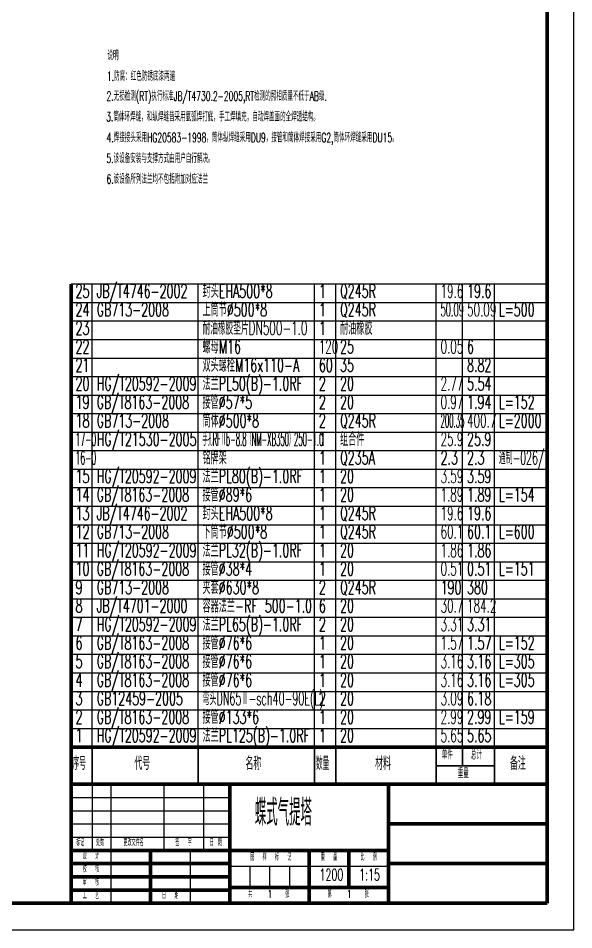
# Model space of a CAD drawing. Header units: millimetres. Extents: x -3150 to 3150, y -4455 to 4455.
# Drawn here: x 0 to 3150, y -4455 to 714 of the extents above; entities that cross this region are included whole.
import ezdxf

# ---------------------------------------------------------------- set-up
doc = ezdxf.new("R2010")
doc.units = ezdxf.units.MM
for name, color, linetype, lineweight in [('CAXAEB0', 7, 'Continuous', 70), ('CAXA尺寸线层', 3, 'Continuous', 25), ('CAXA粗实线层', 7, 'Continuous', 70), ('CAXA细实线层', 7, 'Continuous', 25)]:
    doc.layers.add(name, color=color, linetype=linetype, lineweight=lineweight)
doc.styles.add('PDJCAD', font='txt', dxfattribs={"width": 0.6, "bigfont": 'gbcbig.shx'})
doc.styles.add('TextStyle0', font='txt', dxfattribs={"width": 0.510638, "bigfont": 'gbcbig.shx'})
doc.styles.add('TextStyle1', font='txt', dxfattribs={"width": 0.510638, "bigfont": 'gbcbig.shx'})
doc.styles.add('TextStyle10', font='txt', dxfattribs={"width": 0.55898, "bigfont": 'gbcbig.shx'})
doc.styles.add('TextStyle11', font='txt', dxfattribs={"width": 0.561193, "bigfont": 'gbcbig.shx'})
doc.styles.add('TextStyle12', font='txt', dxfattribs={"width": 0.55898, "bigfont": 'gbcbig.shx'})
doc.styles.add('TextStyle13', font='txt', dxfattribs={"width": 0.55898, "bigfont": 'gbcbig.shx'})
doc.styles.add('TextStyle14', font='txt', dxfattribs={"width": 0.55898, "bigfont": 'gbcbig.shx'})
doc.styles.add('TextStyle15', font='txt', dxfattribs={"width": 0.55898, "bigfont": 'gbcbig.shx'})
doc.styles.add('TextStyle16', font='txt', dxfattribs={"width": 0.416383, "bigfont": 'gbcbig.shx'})
doc.styles.add('TextStyle17', font='txt', dxfattribs={"width": 0.508848, "bigfont": 'gbcbig.shx'})
doc.styles.add('TextStyle18', font='txt', dxfattribs={"width": 0.372834, "bigfont": 'gbcbig.shx'})
doc.styles.add('TextStyle19', font='txt', dxfattribs={"width": 0.561193, "bigfont": 'gbcbig.shx'})
doc.styles.add('TextStyle2', font='txt', dxfattribs={"width": 0.55898, "bigfont": 'gbcbig.shx'})
doc.styles.add('TextStyle20', font='txt', dxfattribs={"width": 0.55529, "bigfont": 'gbcbig.shx'})
doc.styles.add('TextStyle21', font='txt', dxfattribs={"width": 0.56833, "bigfont": 'gbcbig.shx'})
doc.styles.add('TextStyle22', font='txt', dxfattribs={"width": 0.44713, "bigfont": 'gbcbig.shx'})
doc.styles.add('TextStyle3', font='txt', dxfattribs={"width": 0.55898, "bigfont": 'gbcbig.shx'})
doc.styles.add('TextStyle4', font='txt', dxfattribs={"width": 0.518709, "bigfont": 'gbcbig.shx'})
doc.styles.add('TextStyle5', font='txt', dxfattribs={"width": 0.55898, "bigfont": 'gbcbig.shx'})
doc.styles.add('TextStyle6', font='txt', dxfattribs={"width": 0.55898, "bigfont": 'gbcbig.shx'})
doc.styles.add('TextStyle7', font='txt', dxfattribs={"width": 0.55898, "bigfont": 'gbcbig.shx'})
doc.styles.add('TextStyle8', font='txt', dxfattribs={"width": 0.55898, "bigfont": 'gbcbig.shx'})
doc.styles.add('TextStyle9', font='txt', dxfattribs={"width": 0.55898, "bigfont": 'gbcbig.shx'})
doc.styles.add('标准', font='txt', dxfattribs={"width": 0.6, "bigfont": 'gbcbig.shx'})

# ---------------------------------------------------------------- blocks, each defined once
blk = doc.blocks.new('CAXBLOCK66')
at = {"layer": 'CAXAEB0', "color": 0, "linetype": 'Continuous', "lineweight": 70}
for p, q in [((300, -3630), (300, -3420)), ((420, -3420), (300, -3420)), ((300, -3630), (420, -3630))]:
    blk.add_line(p, q, dxfattribs=at)
at = {"layer": 'CAXAEB0', "color": 0, "linetype": 'Continuous', "lineweight": 25}
blk.add_line((420, -3420), (420, -3630), dxfattribs=at)
at = {"layer": 'CAXAEB0', "color": 0, "linetype": 'Continuous', "lineweight": 25, "insert": (307.5, -3473.625), "char_height": 75, "attachment_point": 1, "style": 'TextStyle0'}
blk.add_mtext('序号', dxfattribs=at)
blk = doc.blocks.new('CAXBLOCK67')
at = {"layer": 'CAXAEB0', "color": 0, "linetype": 'Continuous', "lineweight": 25}
for p, q in [((420, -3630), (420, -3420)), ((1020, -3420), (1020, -3630))]:
    blk.add_line(p, q, dxfattribs=at)
at = {"layer": 'CAXAEB0', "color": 0, "linetype": 'Continuous', "lineweight": 70}
for p, q in [((1020, -3420), (420, -3420)), ((420, -3630), (1020, -3630))]:
    blk.add_line(p, q, dxfattribs=at)
at = {"layer": 'CAXAEB0', "color": 0, "linetype": 'Continuous', "lineweight": 25, "insert": (658.3125, -3473.625), "char_height": 75, "attachment_point": 1, "style": 'PDJCAD'}
blk.add_mtext('代号', dxfattribs=at)
blk = doc.blocks.new('CAXBLOCK68')
at = {"layer": 'CAXAEB0', "color": 0, "linetype": 'Continuous', "lineweight": 25}
for p, q in [((1020, -3630), (1020, -3420)), ((1680, -3420), (1680, -3630))]:
    blk.add_line(p, q, dxfattribs=at)
at = {"layer": 'CAXAEB0', "color": 0, "linetype": 'Continuous', "lineweight": 70}
for p, q in [((1680, -3420), (1020, -3420)), ((1020, -3630), (1680, -3630))]:
    blk.add_line(p, q, dxfattribs=at)
at = {"layer": 'CAXAEB0', "color": 0, "linetype": 'Continuous', "lineweight": 25, "insert": (1288.3125, -3473.625), "char_height": 75, "attachment_point": 1, "style": 'PDJCAD'}
blk.add_mtext('名称', dxfattribs=at)
blk = doc.blocks.new('CAXBLOCK69')
at = {"layer": 'CAXAEB0', "color": 0, "linetype": 'Continuous', "lineweight": 25}
for p, q in [((1680, -3630), (1680, -3420)), ((1800, -3420), (1800, -3630))]:
    blk.add_line(p, q, dxfattribs=at)
at = {"layer": 'CAXAEB0', "color": 0, "linetype": 'Continuous', "lineweight": 70}
for p, q in [((1800, -3420), (1680, -3420)), ((1680, -3630), (1800, -3630))]:
    blk.add_line(p, q, dxfattribs=at)
at = {"layer": 'CAXAEB0', "color": 0, "linetype": 'Continuous', "lineweight": 25, "insert": (1687.5, -3473.625), "char_height": 75, "attachment_point": 1, "style": 'TextStyle1'}
blk.add_mtext('数量', dxfattribs=at)
blk = doc.blocks.new('CAXBLOCK70')
at = {"layer": 'CAXAEB0', "color": 0, "linetype": 'Continuous', "lineweight": 25}
for p, q in [((1800, -3630), (1800, -3420)), ((2370, -3420), (2370, -3630))]:
    blk.add_line(p, q, dxfattribs=at)
at = {"layer": 'CAXAEB0', "color": 0, "linetype": 'Continuous', "lineweight": 70}
for p, q in [((2370, -3420), (1800, -3420)), ((1800, -3630), (2370, -3630))]:
    blk.add_line(p, q, dxfattribs=at)
at = {"layer": 'CAXAEB0', "color": 0, "linetype": 'Continuous', "lineweight": 25, "insert": (2023.3125, -3473.625), "char_height": 75, "attachment_point": 1, "style": 'PDJCAD'}
blk.add_mtext('材料', dxfattribs=at)
blk = doc.blocks.new('CAXBLOCK71')
at = {"layer": 'CAXAEB0', "color": 0, "linetype": 'Continuous', "lineweight": 25}
for p, q in [((2370, -3630), (2370, -3525)), ((2700, -3525), (2370, -3525)), ((2700, -3525), (2700, -3630))]:
    blk.add_line(p, q, dxfattribs=at)
at = {"layer": 'CAXAEB0', "color": 0, "linetype": 'Continuous', "lineweight": 70}
blk.add_line((2370, -3630), (2700, -3630), dxfattribs=at)
at = {"layer": 'CAXAEB0', "color": 0, "linetype": 'Continuous', "lineweight": 25, "insert": (2491.81875, -3541.5375), "char_height": 52.5, "attachment_point": 1, "style": 'PDJCAD'}
blk.add_mtext('重量', dxfattribs=at)
blk = doc.blocks.new('CAXBLOCK72')
at = {"layer": 'CAXAEB0', "color": 0, "linetype": 'Continuous', "lineweight": 25}
for p, q in [((2370, -3525), (2370, -3420)), ((2520, -3420), (2520, -3525)), ((2370, -3525), (2520, -3525))]:
    blk.add_line(p, q, dxfattribs=at)
at = {"layer": 'CAXAEB0', "color": 0, "linetype": 'Continuous', "lineweight": 70}
blk.add_line((2520, -3420), (2370, -3420), dxfattribs=at)
at = {"layer": 'CAXAEB0', "color": 0, "linetype": 'Continuous', "lineweight": 25, "insert": (2401.81875, -3436.5375), "char_height": 52.5, "attachment_point": 1, "style": 'PDJCAD'}
blk.add_mtext('单件', dxfattribs=at)
blk = doc.blocks.new('CAXBLOCK73')
at = {"layer": 'CAXAEB0', "color": 0, "linetype": 'Continuous', "lineweight": 25}
for p, q in [((2520, -3525), (2520, -3420)), ((2700, -3420), (2700, -3525)), ((2520, -3525), (2700, -3525))]:
    blk.add_line(p, q, dxfattribs=at)
at = {"layer": 'CAXAEB0', "color": 0, "linetype": 'Continuous', "lineweight": 70}
blk.add_line((2700, -3420), (2520, -3420), dxfattribs=at)
at = {"layer": 'CAXAEB0', "color": 0, "linetype": 'Continuous', "lineweight": 25, "insert": (2566.81875, -3436.5375), "char_height": 52.5, "attachment_point": 1, "style": 'PDJCAD'}
blk.add_mtext('总计', dxfattribs=at)
blk = doc.blocks.new('CAXBLOCK74')
at = {"layer": 'CAXAEB0', "color": 0, "linetype": 'Continuous', "lineweight": 25}
blk.add_line((2700, -3630), (2700, -3420), dxfattribs=at)
at = {"layer": 'CAXAEB0', "color": 0, "linetype": 'Continuous', "lineweight": 70}
for p, q in [((3000, -3420), (2700, -3420)), ((3000, -3420), (3000, -3630)), ((2700, -3630), (3000, -3630))]:
    blk.add_line(p, q, dxfattribs=at)
at = {"layer": 'CAXAEB0', "color": 0, "linetype": 'Continuous', "lineweight": 25, "insert": (2788.3125, -3473.625), "char_height": 75, "attachment_point": 1, "style": 'PDJCAD'}
blk.add_mtext('备注', dxfattribs=at)
blk = doc.blocks.new('CAXBLOCK75')
at = {"layer": 'CAXAEB0', "color": 0, "linetype": 'Continuous', "lineweight": 70}
for p, q in [((3000, -3630), (3000, -3420)), ((3000, -3420), (3000, -3630))]:
    blk.add_line(p, q, dxfattribs=at)
blk = doc.blocks.new('CAXBLOCK65', base_point=(300, -3630))
at = {"layer": 'CAXAEB0', "linetype": 'Continuous', "lineweight": 25}
for name in ['CAXBLOCK66', 'CAXBLOCK67', 'CAXBLOCK68', 'CAXBLOCK69', 'CAXBLOCK70', 'CAXBLOCK72', 'CAXBLOCK73', 'CAXBLOCK74', 'CAXBLOCK75', 'CAXBLOCK71']:
    blk.add_blockref(name, (0, 0), dxfattribs=at)
blk = doc.blocks.new('CAXBLOCK76', base_point=(300, -3420))
at = {"layer": 'CAXAEB0', "color": 0, "linetype": 'Continuous', "lineweight": 25}
for p, q in [((3000, -3315), (300, -3315)), ((420, -3420), (420, -3315)), ((1020, -3420), (1020, -3315)), ((1680, -3420), (1680, -3315)), ((1800, -3420), (1800, -3315)), ((2370, -3420), (2370, -3315)), ((2520, -3420), (2520, -3315)), ((2700, -3420), (2700, -3315)), ((3000, -3420), (300, -3420))]:
    blk.add_line(p, q, dxfattribs=at)
at = {"layer": 'CAXAEB0', "color": 0, "linetype": 'Continuous', "lineweight": 70}
for p, q in [((300, -3420), (300, -3315)), ((3000, -3420), (3000, -3315))]:
    blk.add_line(p, q, dxfattribs=at)
at = {"layer": 'CAXAEB0', "color": 0, "linetype": 'Continuous', "lineweight": 25, "attachment_point": 1}
for s, insert, char_height, style in [('HG/T20592-2009', (444.9, -3315), 76.642, 'PDJCAD'), ('法兰PL125(B)-1.0RF', (1044.9, -3315), 76.642, 'PDJCAD'), ('1', (324.9, -3315), 76.6, 'PDJCAD'), ('1', (1704.9, -3315), 76.6, 'PDJCAD'), ('20', (1824.9, -3315), 76.64, 'PDJCAD'), ('5.65', (2394.9, -3315), 76.64, 'TextStyle2'), ('5.65', (2544.9, -3315), 76.64, 'PDJCAD')]:
    blk.add_mtext(s, dxfattribs=dict(at, insert=insert, char_height=char_height, style=style))
blk = doc.blocks.new('CAXBLOCK77', base_point=(300, -3315))
at = {"layer": 'CAXAEB0', "color": 0, "linetype": 'Continuous', "lineweight": 25}
for p, q in [((3000, -3210), (300, -3210)), ((420, -3315), (420, -3210)), ((1020, -3315), (1020, -3210)), ((1680, -3315), (1680, -3210)), ((1800, -3315), (1800, -3210)), ((2370, -3315), (2370, -3210)), ((2520, -3315), (2520, -3210)), ((2700, -3315), (2700, -3210)), ((3000, -3315), (300, -3315))]:
    blk.add_line(p, q, dxfattribs=at)
at = {"layer": 'CAXAEB0', "color": 0, "linetype": 'Continuous', "lineweight": 70}
for p, q in [((300, -3315), (300, -3210)), ((3000, -3315), (3000, -3210))]:
    blk.add_line(p, q, dxfattribs=at)
at = {"layer": 'CAXAEB0', "color": 0, "linetype": 'Continuous', "lineweight": 25, "attachment_point": 1}
for s, insert, char_height, style in [('GB/T8163-2008', (444.9, -3210), 76.642, 'PDJCAD'), ('接管{%%C}133*6', (1044.9, -3210), 76.642, 'PDJCAD'), ('2', (324.9, -3210), 76.6, 'PDJCAD'), ('1', (1704.9, -3210), 76.6, 'PDJCAD'), ('20', (1824.9, -3210), 76.64, 'PDJCAD'), ('2.99', (2394.9, -3210), 76.64, 'TextStyle3'), ('2.99', (2544.9, -3210), 76.64, 'PDJCAD'), ('L=159', (2724.9, -3210), 76.64, 'PDJCAD')]:
    blk.add_mtext(s, dxfattribs=dict(at, insert=insert, char_height=char_height, style=style))
blk = doc.blocks.new('CAXBLOCK78', base_point=(300, -3210))
at = {"layer": 'CAXAEB0', "color": 0, "linetype": 'Continuous', "lineweight": 25}
for p, q in [((3000, -3105), (300, -3105)), ((420, -3210), (420, -3105)), ((1020, -3210), (1020, -3105)), ((1680, -3210), (1680, -3105)), ((1800, -3210), (1800, -3105)), ((2370, -3210), (2370, -3105)), ((2520, -3210), (2520, -3105)), ((2700, -3210), (2700, -3105)), ((3000, -3210), (300, -3210))]:
    blk.add_line(p, q, dxfattribs=at)
at = {"layer": 'CAXAEB0', "color": 0, "linetype": 'Continuous', "lineweight": 70}
for p, q in [((300, -3210), (300, -3105)), ((3000, -3210), (3000, -3105))]:
    blk.add_line(p, q, dxfattribs=at)
at = {"layer": 'CAXAEB0', "color": 0, "linetype": 'Continuous', "lineweight": 25, "attachment_point": 1}
for s, insert, char_height, style in [('弯头DN65Ⅱ-sch40-90E(L)', (1044.9, -3105), 76.642, 'TextStyle4'), ('3', (324.9, -3105), 76.6, 'PDJCAD'), ('GB12459-2005', (444.9, -3105), 76.642, 'PDJCAD'), ('2', (1704.9, -3105), 76.6, 'PDJCAD'), ('20', (1824.9, -3105), 76.64, 'PDJCAD'), ('3.09', (2394.9, -3105), 76.64, 'TextStyle5'), ('6.18', (2544.9, -3105), 76.64, 'PDJCAD')]:
    blk.add_mtext(s, dxfattribs=dict(at, insert=insert, char_height=char_height, style=style))
blk = doc.blocks.new('CAXBLOCK79', base_point=(300, -3105))
at = {"layer": 'CAXAEB0', "color": 0, "linetype": 'Continuous', "lineweight": 25}
for p, q in [((3000, -3000), (300, -3000)), ((420, -3105), (420, -3000)), ((1020, -3105), (1020, -3000)), ((1680, -3105), (1680, -3000)), ((1800, -3105), (1800, -3000)), ((2370, -3105), (2370, -3000)), ((2520, -3105), (2520, -3000)), ((2700, -3105), (2700, -3000)), ((3000, -3105), (300, -3105))]:
    blk.add_line(p, q, dxfattribs=at)
at = {"layer": 'CAXAEB0', "color": 0, "linetype": 'Continuous', "lineweight": 70}
for p, q in [((300, -3105), (300, -3000)), ((3000, -3105), (3000, -3000))]:
    blk.add_line(p, q, dxfattribs=at)
at = {"layer": 'CAXAEB0', "color": 0, "linetype": 'Continuous', "lineweight": 25, "attachment_point": 1}
for s, insert, char_height, style in [('GB/T8163-2008', (444.9, -3000), 76.642, 'PDJCAD'), ('接管{%%C}76*6', (1044.9, -3000), 76.642, 'PDJCAD'), ('4', (324.9, -3000), 76.6, 'PDJCAD'), ('1', (1704.9, -3000), 76.6, 'PDJCAD'), ('20', (1824.9, -3000), 76.64, 'PDJCAD'), ('3.16', (2394.9, -3000), 76.64, 'TextStyle6'), ('3.16', (2544.9, -3000), 76.64, 'PDJCAD'), ('L=305', (2724.9, -3000), 76.64, 'PDJCAD')]:
    blk.add_mtext(s, dxfattribs=dict(at, insert=insert, char_height=char_height, style=style))
blk = doc.blocks.new('CAXBLOCK80', base_point=(300, -3000))
at = {"layer": 'CAXAEB0', "color": 0, "linetype": 'Continuous', "lineweight": 25}
for p, q in [((3000, -2895), (300, -2895)), ((420, -3000), (420, -2895)), ((1020, -3000), (1020, -2895)), ((1680, -3000), (1680, -2895)), ((1800, -3000), (1800, -2895)), ((2370, -3000), (2370, -2895)), ((2520, -3000), (2520, -2895)), ((2700, -3000), (2700, -2895)), ((3000, -3000), (300, -3000))]:
    blk.add_line(p, q, dxfattribs=at)
at = {"layer": 'CAXAEB0', "color": 0, "linetype": 'Continuous', "lineweight": 70}
for p, q in [((300, -3000), (300, -2895)), ((3000, -3000), (3000, -2895))]:
    blk.add_line(p, q, dxfattribs=at)
at = {"layer": 'CAXAEB0', "color": 0, "linetype": 'Continuous', "lineweight": 25, "attachment_point": 1}
for s, insert, char_height, style in [('GB/T8163-2008', (444.9, -2895), 76.642, 'PDJCAD'), ('接管{%%C}76*6', (1044.9, -2895), 76.642, 'PDJCAD'), ('5', (324.9, -2895), 76.6, 'PDJCAD'), ('1', (1704.9, -2895), 76.6, 'PDJCAD'), ('20', (1824.9, -2895), 76.64, 'PDJCAD'), ('3.16', (2394.9, -2895), 76.64, 'TextStyle7'), ('3.16', (2544.9, -2895), 76.64, 'PDJCAD'), ('L=305', (2724.9, -2895), 76.64, 'PDJCAD')]:
    blk.add_mtext(s, dxfattribs=dict(at, insert=insert, char_height=char_height, style=style))
blk = doc.blocks.new('CAXBLOCK81', base_point=(300, -2895))
at = {"layer": 'CAXAEB0', "color": 0, "linetype": 'Continuous', "lineweight": 25}
for p, q in [((3000, -2790), (300, -2790)), ((420, -2895), (420, -2790)), ((1020, -2895), (1020, -2790)), ((1680, -2895), (1680, -2790)), ((1800, -2895), (1800, -2790)), ((2370, -2895), (2370, -2790)), ((2520, -2895), (2520, -2790)), ((2700, -2895), (2700, -2790)), ((3000, -2895), (300, -2895))]:
    blk.add_line(p, q, dxfattribs=at)
at = {"layer": 'CAXAEB0', "color": 0, "linetype": 'Continuous', "lineweight": 70}
for p, q in [((300, -2895), (300, -2790)), ((3000, -2895), (3000, -2790))]:
    blk.add_line(p, q, dxfattribs=at)
at = {"layer": 'CAXAEB0', "color": 0, "linetype": 'Continuous', "lineweight": 25, "attachment_point": 1}
for s, insert, char_height, style in [('6', (324.9, -2790), 76.6, 'PDJCAD'), ('GB/T8163-2008', (444.9, -2790), 76.642, 'PDJCAD'), ('接管{%%C}76*6', (1044.9, -2790), 76.642, 'PDJCAD'), ('1', (1704.9, -2790), 76.6, 'PDJCAD'), ('20', (1824.9, -2790), 76.64, 'PDJCAD'), ('1.57', (2394.9, -2790), 76.64, 'TextStyle8'), ('1.57', (2544.9, -2790), 76.64, 'PDJCAD'), ('L=152', (2724.9, -2790), 76.64, 'PDJCAD')]:
    blk.add_mtext(s, dxfattribs=dict(at, insert=insert, char_height=char_height, style=style))
blk = doc.blocks.new('CAXBLOCK82', base_point=(300, -2790))
at = {"layer": 'CAXAEB0', "color": 0, "linetype": 'Continuous', "lineweight": 25}
for p, q in [((3000, -2685), (300, -2685)), ((420, -2790), (420, -2685)), ((1020, -2790), (1020, -2685)), ((1680, -2790), (1680, -2685)), ((1800, -2790), (1800, -2685)), ((2370, -2790), (2370, -2685)), ((2520, -2790), (2520, -2685)), ((2700, -2790), (2700, -2685)), ((3000, -2790), (300, -2790))]:
    blk.add_line(p, q, dxfattribs=at)
at = {"layer": 'CAXAEB0', "color": 0, "linetype": 'Continuous', "lineweight": 70}
for p, q in [((300, -2790), (300, -2685)), ((3000, -2790), (3000, -2685))]:
    blk.add_line(p, q, dxfattribs=at)
at = {"layer": 'CAXAEB0', "color": 0, "linetype": 'Continuous', "lineweight": 25, "attachment_point": 1}
for s, insert, char_height, style in [('7', (324.9, -2685), 76.6, 'PDJCAD'), ('HG/T20592-2009', (444.9, -2685), 76.642, 'PDJCAD'), ('法兰PL65(B)-1.0RF', (1044.9, -2685), 76.642, 'PDJCAD'), ('2', (1704.9, -2685), 76.6, 'PDJCAD'), ('20', (1824.9, -2685), 76.64, 'PDJCAD'), ('3.31', (2394.9, -2685), 76.64, 'TextStyle9'), ('3.31', (2544.9, -2685), 76.64, 'PDJCAD')]:
    blk.add_mtext(s, dxfattribs=dict(at, insert=insert, char_height=char_height, style=style))
blk = doc.blocks.new('CAXBLOCK83', base_point=(300, -2685))
at = {"layer": 'CAXAEB0', "color": 0, "linetype": 'Continuous', "lineweight": 25}
for p, q in [((3000, -2580), (300, -2580)), ((420, -2685), (420, -2580)), ((1020, -2685), (1020, -2580)), ((1680, -2685), (1680, -2580)), ((1800, -2685), (1800, -2580)), ((2370, -2685), (2370, -2580)), ((2520, -2685), (2520, -2580)), ((2700, -2685), (2700, -2580)), ((3000, -2685), (300, -2685))]:
    blk.add_line(p, q, dxfattribs=at)
at = {"layer": 'CAXAEB0', "color": 0, "linetype": 'Continuous', "lineweight": 70}
for p, q in [((300, -2685), (300, -2580)), ((3000, -2685), (3000, -2580))]:
    blk.add_line(p, q, dxfattribs=at)
at = {"layer": 'CAXAEB0', "color": 0, "linetype": 'Continuous', "lineweight": 25, "attachment_point": 1}
for s, insert, char_height, style in [('8', (324.9, -2580), 76.6, 'PDJCAD'), ('JB/T4701-2000', (444.9, -2580), 76.642, 'PDJCAD'), ('容器法兰-RF 500-1.0', (1044.9, -2580), 76.642, 'PDJCAD'), ('6', (1704.9, -2580), 76.6, 'PDJCAD'), ('20', (1824.9, -2580), 76.64, 'PDJCAD'), ('30.7', (2394.9, -2580), 76.64, 'TextStyle10'), ('184.2', (2544.9, -2580), 76.64, 'TextStyle11')]:
    blk.add_mtext(s, dxfattribs=dict(at, insert=insert, char_height=char_height, style=style))
blk = doc.blocks.new('CAXBLOCK84', base_point=(300, -2580))
at = {"layer": 'CAXAEB0', "color": 0, "linetype": 'Continuous', "lineweight": 25}
for p, q in [((3000, -2475), (300, -2475)), ((420, -2580), (420, -2475)), ((1020, -2580), (1020, -2475)), ((1680, -2580), (1680, -2475)), ((1800, -2580), (1800, -2475)), ((2370, -2580), (2370, -2475)), ((2520, -2580), (2520, -2475)), ((2700, -2580), (2700, -2475)), ((3000, -2580), (300, -2580))]:
    blk.add_line(p, q, dxfattribs=at)
at = {"layer": 'CAXAEB0', "color": 0, "linetype": 'Continuous', "lineweight": 70}
for p, q in [((300, -2580), (300, -2475)), ((3000, -2580), (3000, -2475))]:
    blk.add_line(p, q, dxfattribs=at)
at = {"layer": 'CAXAEB0', "color": 0, "linetype": 'Continuous', "lineweight": 25, "attachment_point": 1, "style": 'PDJCAD'}
for s, insert, char_height in [('9', (324.9, -2475), 76.6), ('GB713-2008', (444.9, -2475), 76.64), ('夹套{%%C}630*8', (1044.9, -2475), 76.642), ('2', (1704.9, -2475), 76.6), ('Q245R', (1824.9, -2475), 76.64), ('190', (2394.9, -2475), 76.64), ('380', (2544.9, -2475), 76.64)]:
    blk.add_mtext(s, dxfattribs=dict(at, insert=insert, char_height=char_height))
blk = doc.blocks.new('CAXBLOCK85', base_point=(300, -2475))
at = {"layer": 'CAXAEB0', "color": 0, "linetype": 'Continuous', "lineweight": 25}
for p, q in [((3000, -2370), (300, -2370)), ((420, -2475), (420, -2370)), ((1020, -2475), (1020, -2370)), ((1680, -2475), (1680, -2370)), ((1800, -2475), (1800, -2370)), ((2370, -2475), (2370, -2370)), ((2520, -2475), (2520, -2370)), ((2700, -2475), (2700, -2370)), ((3000, -2475), (300, -2475))]:
    blk.add_line(p, q, dxfattribs=at)
at = {"layer": 'CAXAEB0', "color": 0, "linetype": 'Continuous', "lineweight": 70}
for p, q in [((300, -2475), (300, -2370)), ((3000, -2475), (3000, -2370))]:
    blk.add_line(p, q, dxfattribs=at)
at = {"layer": 'CAXAEB0', "color": 0, "linetype": 'Continuous', "lineweight": 25, "attachment_point": 1}
for s, insert, char_height, style in [('10', (324.9, -2370), 76.64, 'PDJCAD'), ('GB/T8163-2008', (444.9, -2370), 76.642, 'PDJCAD'), ('接管{%%C}38*4', (1044.9, -2370), 76.642, 'PDJCAD'), ('1', (1704.9, -2370), 76.6, 'PDJCAD'), ('20', (1824.9, -2370), 76.64, 'PDJCAD'), ('0.51', (2394.9, -2370), 76.64, 'TextStyle12'), ('0.51', (2544.9, -2370), 76.64, 'PDJCAD'), ('L=151', (2724.9, -2370), 76.64, 'PDJCAD')]:
    blk.add_mtext(s, dxfattribs=dict(at, insert=insert, char_height=char_height, style=style))
blk = doc.blocks.new('CAXBLOCK86', base_point=(300, -2370))
at = {"layer": 'CAXAEB0', "color": 0, "linetype": 'Continuous', "lineweight": 25}
for p, q in [((3000, -2265), (300, -2265)), ((420, -2370), (420, -2265)), ((1020, -2370), (1020, -2265)), ((1680, -2370), (1680, -2265)), ((1800, -2370), (1800, -2265)), ((2370, -2370), (2370, -2265)), ((2520, -2370), (2520, -2265)), ((2700, -2370), (2700, -2265)), ((3000, -2370), (300, -2370))]:
    blk.add_line(p, q, dxfattribs=at)
at = {"layer": 'CAXAEB0', "color": 0, "linetype": 'Continuous', "lineweight": 70}
for p, q in [((300, -2370), (300, -2265)), ((3000, -2370), (3000, -2265))]:
    blk.add_line(p, q, dxfattribs=at)
at = {"layer": 'CAXAEB0', "color": 0, "linetype": 'Continuous', "lineweight": 25, "attachment_point": 1}
for s, insert, char_height, style in [('11', (324.9, -2265), 76.64, 'PDJCAD'), ('HG/T20592-2009', (444.9, -2265), 76.642, 'PDJCAD'), ('法兰PL32(B)-1.0RF', (1044.9, -2265), 76.642, 'PDJCAD'), ('1', (1704.9, -2265), 76.6, 'PDJCAD'), ('20', (1824.9, -2265), 76.64, 'PDJCAD'), ('1.86', (2394.9, -2265), 76.64, 'TextStyle13'), ('1.86', (2544.9, -2265), 76.64, 'PDJCAD')]:
    blk.add_mtext(s, dxfattribs=dict(at, insert=insert, char_height=char_height, style=style))
blk = doc.blocks.new('CAXBLOCK87', base_point=(300, -2265))
at = {"layer": 'CAXAEB0', "color": 0, "linetype": 'Continuous', "lineweight": 25}
for p, q in [((3000, -2160), (300, -2160)), ((420, -2265), (420, -2160)), ((1020, -2265), (1020, -2160)), ((1680, -2265), (1680, -2160)), ((1800, -2265), (1800, -2160)), ((2370, -2265), (2370, -2160)), ((2520, -2265), (2520, -2160)), ((2700, -2265), (2700, -2160)), ((3000, -2265), (300, -2265))]:
    blk.add_line(p, q, dxfattribs=at)
at = {"layer": 'CAXAEB0', "color": 0, "linetype": 'Continuous', "lineweight": 70}
for p, q in [((300, -2265), (300, -2160)), ((3000, -2265), (3000, -2160))]:
    blk.add_line(p, q, dxfattribs=at)
at = {"layer": 'CAXAEB0', "color": 0, "linetype": 'Continuous', "lineweight": 25, "attachment_point": 1}
for s, insert, char_height, style in [('12', (324.9, -2160), 76.64, 'PDJCAD'), ('GB713-2008', (444.9, -2160), 76.64, 'PDJCAD'), ('下筒节{%%C}500*8', (1044.9, -2160), 76.642, 'PDJCAD'), ('1', (1704.9, -2160), 76.6, 'PDJCAD'), ('Q245R', (1824.9, -2160), 76.64, 'PDJCAD'), ('60.1', (2394.9, -2160), 76.64, 'TextStyle14'), ('60.1', (2544.9, -2160), 76.64, 'PDJCAD'), ('L=600', (2724.9, -2160), 76.64, 'PDJCAD')]:
    blk.add_mtext(s, dxfattribs=dict(at, insert=insert, char_height=char_height, style=style))
blk = doc.blocks.new('CAXBLOCK88', base_point=(300, -2160))
at = {"layer": 'CAXAEB0', "color": 0, "linetype": 'Continuous', "lineweight": 25}
for p, q in [((3000, -2055), (300, -2055)), ((420, -2160), (420, -2055)), ((1020, -2160), (1020, -2055)), ((1680, -2160), (1680, -2055)), ((1800, -2160), (1800, -2055)), ((2370, -2160), (2370, -2055)), ((2520, -2160), (2520, -2055)), ((2700, -2160), (2700, -2055)), ((3000, -2160), (300, -2160))]:
    blk.add_line(p, q, dxfattribs=at)
at = {"layer": 'CAXAEB0', "color": 0, "linetype": 'Continuous', "lineweight": 70}
for p, q in [((300, -2160), (300, -2055)), ((3000, -2160), (3000, -2055))]:
    blk.add_line(p, q, dxfattribs=at)
at = {"layer": 'CAXAEB0', "color": 0, "linetype": 'Continuous', "lineweight": 25, "attachment_point": 1}
for s, insert, char_height, style in [('13', (324.9, -2055), 76.64, 'PDJCAD'), ('JB/T4746-2002', (444.9, -2055), 76.642, 'PDJCAD'), ('封头EHA500*8', (1044.9, -2055), 76.64, 'PDJCAD'), ('1', (1704.9, -2055), 76.6, 'PDJCAD'), ('Q245R', (1824.9, -2055), 76.64, 'PDJCAD'), ('19.6', (2394.9, -2055), 76.64, 'TextStyle15'), ('19.6', (2544.9, -2055), 76.64, 'PDJCAD')]:
    blk.add_mtext(s, dxfattribs=dict(at, insert=insert, char_height=char_height, style=style))
blk = doc.blocks.new('CAXBLOCK89', base_point=(300, -2055))
at = {"layer": 'CAXAEB0', "color": 0, "linetype": 'Continuous', "lineweight": 25}
for p, q in [((3000, -1950), (300, -1950)), ((420, -2055), (420, -1950)), ((1020, -2055), (1020, -1950)), ((1680, -2055), (1680, -1950)), ((1800, -2055), (1800, -1950)), ((2370, -2055), (2370, -1950)), ((2520, -2055), (2520, -1950)), ((2700, -2055), (2700, -1950)), ((3000, -2055), (300, -2055))]:
    blk.add_line(p, q, dxfattribs=at)
at = {"layer": 'CAXAEB0', "color": 0, "linetype": 'Continuous', "lineweight": 70}
for p, q in [((300, -2055), (300, -1950)), ((3000, -2055), (3000, -1950))]:
    blk.add_line(p, q, dxfattribs=at)
at = {"layer": 'CAXAEB0', "color": 0, "linetype": 'Continuous', "lineweight": 25, "attachment_point": 1}
for s, insert, char_height, style in [('14', (324.9, -1950), 76.64, 'PDJCAD'), ('GB/T8163-2008', (444.9, -1950), 76.642, 'PDJCAD'), ('接管{%%C}89*6', (1044.9, -1950), 76.642, 'PDJCAD'), ('1', (1704.9, -1950), 76.6, 'PDJCAD'), ('20', (1824.9, -1950), 76.64, 'PDJCAD'), ('1.89', (2394.9, -1950), 76.64, 'TextStyle15'), ('1.89', (2544.9, -1950), 76.64, 'PDJCAD'), ('L=154', (2724.9, -1950), 76.64, 'PDJCAD')]:
    blk.add_mtext(s, dxfattribs=dict(at, insert=insert, char_height=char_height, style=style))
blk = doc.blocks.new('CAXBLOCK90', base_point=(300, -1950))
at = {"layer": 'CAXAEB0', "color": 0, "linetype": 'Continuous', "lineweight": 25}
for p, q in [((3000, -1845), (300, -1845)), ((420, -1950), (420, -1845)), ((1020, -1950), (1020, -1845)), ((1680, -1950), (1680, -1845)), ((1800, -1950), (1800, -1845)), ((2370, -1950), (2370, -1845)), ((2520, -1950), (2520, -1845)), ((2700, -1950), (2700, -1845)), ((3000, -1950), (300, -1950))]:
    blk.add_line(p, q, dxfattribs=at)
at = {"layer": 'CAXAEB0', "color": 0, "linetype": 'Continuous', "lineweight": 70}
for p, q in [((300, -1950), (300, -1845)), ((3000, -1950), (3000, -1845))]:
    blk.add_line(p, q, dxfattribs=at)
at = {"layer": 'CAXAEB0', "color": 0, "linetype": 'Continuous', "lineweight": 25, "attachment_point": 1}
for s, insert, char_height, style in [('15', (324.9, -1845), 76.64, 'PDJCAD'), ('HG/T20592-2009', (444.9, -1845), 76.642, 'PDJCAD'), ('法兰PL80(B)-1.0RF', (1044.9, -1845), 76.642, 'PDJCAD'), ('1', (1704.9, -1845), 76.6, 'PDJCAD'), ('20', (1824.9, -1845), 76.64, 'PDJCAD'), ('3.59', (2394.9, -1845), 76.64, 'TextStyle15'), ('3.59', (2544.9, -1845), 76.64, 'PDJCAD')]:
    blk.add_mtext(s, dxfattribs=dict(at, insert=insert, char_height=char_height, style=style))
blk = doc.blocks.new('CAXBLOCK91', base_point=(300, -1845))
at = {"layer": 'CAXAEB0', "color": 0, "linetype": 'Continuous', "lineweight": 25}
for p, q in [((3000, -1740), (300, -1740)), ((420, -1845), (420, -1740)), ((1020, -1845), (1020, -1740)), ((1680, -1845), (1680, -1740)), ((1800, -1845), (1800, -1740)), ((2370, -1845), (2370, -1740)), ((2520, -1845), (2520, -1740)), ((2700, -1845), (2700, -1740)), ((3000, -1845), (300, -1845))]:
    blk.add_line(p, q, dxfattribs=at)
at = {"layer": 'CAXAEB0', "color": 0, "linetype": 'Continuous', "lineweight": 70}
for p, q in [((300, -1845), (300, -1740)), ((3000, -1845), (3000, -1740))]:
    blk.add_line(p, q, dxfattribs=at)
at = {"layer": 'CAXAEB0', "color": 0, "linetype": 'Continuous', "lineweight": 25, "attachment_point": 1}
for s, insert, char_height, style in [('16-0', (324.9, -1740), 76.64, 'TextStyle16'), ('铭牌架', (1044.9, -1740), 76.64, 'PDJCAD'), ('1', (1704.9, -1740), 76.6, 'PDJCAD'), ('Q235A', (1824.9, -1740), 76.64, 'PDJCAD'), ('2.3', (2394.9, -1740), 76.64, 'PDJCAD'), ('2.3', (2544.9, -1740), 76.64, 'PDJCAD'), ('通制-026/1', (2724.9, -1740), 76.64, 'TextStyle17')]:
    blk.add_mtext(s, dxfattribs=dict(at, insert=insert, char_height=char_height, style=style))
blk = doc.blocks.new('CAXBLOCK92', base_point=(300, -1740))
at = {"layer": 'CAXAEB0', "color": 0, "linetype": 'Continuous', "lineweight": 25}
for p, q in [((3000, -1635), (300, -1635)), ((420, -1740), (420, -1635)), ((1020, -1740), (1020, -1635)), ((1680, -1740), (1680, -1635)), ((1800, -1740), (1800, -1635)), ((2370, -1740), (2370, -1635)), ((2520, -1740), (2520, -1635)), ((2700, -1740), (2700, -1635)), ((3000, -1740), (300, -1740))]:
    blk.add_line(p, q, dxfattribs=at)
at = {"layer": 'CAXAEB0', "color": 0, "linetype": 'Continuous', "lineweight": 70}
for p, q in [((300, -1740), (300, -1635)), ((3000, -1740), (3000, -1635))]:
    blk.add_line(p, q, dxfattribs=at)
at = {"layer": 'CAXAEB0', "color": 0, "linetype": 'Continuous', "lineweight": 25, "attachment_point": 1}
for s, insert, char_height, style in [('17-0', (324.9, -1635), 76.64, 'TextStyle16'), ('HG/T21530-2005', (444.9, -1635), 76.642, 'PDJCAD'), ('手孔RFⅡb-8.8（NM-XB350）250-1.0', (1044.9, -1635), 76.642, 'TextStyle18'), ('1', (1704.9, -1635), 76.6, 'PDJCAD'), ('组合件', (1824.9, -1635), 76.64, 'PDJCAD'), ('25.9', (2394.9, -1635), 76.64, 'TextStyle15'), ('25.9', (2544.9, -1635), 76.64, 'PDJCAD')]:
    blk.add_mtext(s, dxfattribs=dict(at, insert=insert, char_height=char_height, style=style))
blk = doc.blocks.new('CAXBLOCK93', base_point=(300, -1635))
at = {"layer": 'CAXAEB0', "color": 0, "linetype": 'Continuous', "lineweight": 25}
for p, q in [((3000, -1530), (300, -1530)), ((420, -1635), (420, -1530)), ((1020, -1635), (1020, -1530)), ((1680, -1635), (1680, -1530)), ((1800, -1635), (1800, -1530)), ((2370, -1635), (2370, -1530)), ((2520, -1635), (2520, -1530)), ((2700, -1635), (2700, -1530)), ((3000, -1635), (300, -1635))]:
    blk.add_line(p, q, dxfattribs=at)
at = {"layer": 'CAXAEB0', "color": 0, "linetype": 'Continuous', "lineweight": 70}
for p, q in [((300, -1635), (300, -1530)), ((3000, -1635), (3000, -1530))]:
    blk.add_line(p, q, dxfattribs=at)
at = {"layer": 'CAXAEB0', "color": 0, "linetype": 'Continuous', "lineweight": 25, "attachment_point": 1}
for s, insert, char_height, style in [('18', (324.9, -1530), 76.64, 'PDJCAD'), ('GB713-2008', (444.9, -1530), 76.64, 'PDJCAD'), ('筒体{%%C}500*8', (1044.9, -1530), 76.642, 'PDJCAD'), ('2', (1704.9, -1530), 76.6, 'PDJCAD'), ('Q245R', (1824.9, -1530), 76.64, 'PDJCAD'), ('200.35', (2394.9, -1530), 76.64, 'TextStyle18'), ('400.7', (2544.9, -1530), 76.64, 'TextStyle19'), ('L=2000', (2724.9, -1530), 76.64, 'PDJCAD')]:
    blk.add_mtext(s, dxfattribs=dict(at, insert=insert, char_height=char_height, style=style))
blk = doc.blocks.new('CAXBLOCK94', base_point=(300, -1530))
at = {"layer": 'CAXAEB0', "color": 0, "linetype": 'Continuous', "lineweight": 25}
for p, q in [((3000, -1425), (300, -1425)), ((420, -1530), (420, -1425)), ((1020, -1530), (1020, -1425)), ((1680, -1530), (1680, -1425)), ((1800, -1530), (1800, -1425)), ((2370, -1530), (2370, -1425)), ((2520, -1530), (2520, -1425)), ((2700, -1530), (2700, -1425)), ((3000, -1530), (300, -1530))]:
    blk.add_line(p, q, dxfattribs=at)
at = {"layer": 'CAXAEB0', "color": 0, "linetype": 'Continuous', "lineweight": 70}
for p, q in [((300, -1530), (300, -1425)), ((3000, -1530), (3000, -1425))]:
    blk.add_line(p, q, dxfattribs=at)
at = {"layer": 'CAXAEB0', "color": 0, "linetype": 'Continuous', "lineweight": 25, "attachment_point": 1}
for s, insert, char_height, style in [('19', (324.9, -1425), 76.64, 'PDJCAD'), ('GB/T8163-2008', (444.9, -1425), 76.642, 'PDJCAD'), ('接管{%%C}57*5', (1044.9, -1425), 76.642, 'PDJCAD'), ('2', (1704.9, -1425), 76.6, 'PDJCAD'), ('20', (1824.9, -1425), 76.64, 'PDJCAD'), ('0.97', (2394.9, -1425), 76.64, 'TextStyle15'), ('1.94', (2544.9, -1425), 76.64, 'PDJCAD'), ('L=152', (2724.9, -1425), 76.64, 'PDJCAD')]:
    blk.add_mtext(s, dxfattribs=dict(at, insert=insert, char_height=char_height, style=style))
blk = doc.blocks.new('CAXBLOCK95', base_point=(300, -1425))
at = {"layer": 'CAXAEB0', "color": 0, "linetype": 'Continuous', "lineweight": 25}
for p, q in [((3000, -1320), (300, -1320)), ((420, -1425), (420, -1320)), ((1020, -1425), (1020, -1320)), ((1680, -1425), (1680, -1320)), ((1800, -1425), (1800, -1320)), ((2370, -1425), (2370, -1320)), ((2520, -1425), (2520, -1320)), ((2700, -1425), (2700, -1320)), ((3000, -1425), (300, -1425))]:
    blk.add_line(p, q, dxfattribs=at)
at = {"layer": 'CAXAEB0', "color": 0, "linetype": 'Continuous', "lineweight": 70}
for p, q in [((300, -1425), (300, -1320)), ((3000, -1425), (3000, -1320))]:
    blk.add_line(p, q, dxfattribs=at)
at = {"layer": 'CAXAEB0', "color": 0, "linetype": 'Continuous', "lineweight": 25, "attachment_point": 1}
for s, insert, char_height, style in [('20', (324.9, -1320), 76.64, 'PDJCAD'), ('HG/T20592-2009', (444.9, -1320), 76.642, 'PDJCAD'), ('法兰PL50(B)-1.0RF', (1044.9, -1320), 76.642, 'PDJCAD'), ('2', (1704.9, -1320), 76.6, 'PDJCAD'), ('20', (1824.9, -1320), 76.64, 'PDJCAD'), ('2.77', (2394.9, -1320), 76.64, 'TextStyle15'), ('5.54', (2544.9, -1320), 76.64, 'PDJCAD')]:
    blk.add_mtext(s, dxfattribs=dict(at, insert=insert, char_height=char_height, style=style))
blk = doc.blocks.new('CAXBLOCK96', base_point=(300, -1320))
at = {"layer": 'CAXAEB0', "color": 0, "linetype": 'Continuous', "lineweight": 25}
for p, q in [((3000, -1215), (300, -1215)), ((420, -1320), (420, -1215)), ((1020, -1320), (1020, -1215)), ((1680, -1320), (1680, -1215)), ((1800, -1320), (1800, -1215)), ((2370, -1320), (2370, -1215)), ((2520, -1320), (2520, -1215)), ((2700, -1320), (2700, -1215)), ((3000, -1320), (300, -1320))]:
    blk.add_line(p, q, dxfattribs=at)
at = {"layer": 'CAXAEB0', "color": 0, "linetype": 'Continuous', "lineweight": 70}
for p, q in [((300, -1320), (300, -1215)), ((3000, -1320), (3000, -1215))]:
    blk.add_line(p, q, dxfattribs=at)
at = {"layer": 'CAXAEB0', "color": 0, "linetype": 'Continuous', "lineweight": 25, "attachment_point": 1, "style": 'PDJCAD'}
for s, insert, char_height in [('21', (324.9, -1215), 76.64), ('双头螺栓M16x110-A', (1044.9, -1215), 76.642), ('60', (1704.9, -1215), 76.64), ('35', (1824.9, -1215), 76.64), ('8.82', (2544.9, -1215), 76.64)]:
    blk.add_mtext(s, dxfattribs=dict(at, insert=insert, char_height=char_height))
blk = doc.blocks.new('CAXBLOCK97', base_point=(300, -1215))
at = {"layer": 'CAXAEB0', "color": 0, "linetype": 'Continuous', "lineweight": 25}
for p, q in [((3000, -1110), (300, -1110)), ((420, -1215), (420, -1110)), ((1020, -1215), (1020, -1110)), ((1680, -1215), (1680, -1110)), ((1800, -1215), (1800, -1110)), ((2370, -1215), (2370, -1110)), ((2520, -1215), (2520, -1110)), ((2700, -1215), (2700, -1110)), ((3000, -1215), (300, -1215))]:
    blk.add_line(p, q, dxfattribs=at)
at = {"layer": 'CAXAEB0', "color": 0, "linetype": 'Continuous', "lineweight": 70}
for p, q in [((300, -1215), (300, -1110)), ((3000, -1215), (3000, -1110))]:
    blk.add_line(p, q, dxfattribs=at)
at = {"layer": 'CAXAEB0', "color": 0, "linetype": 'Continuous', "lineweight": 25, "attachment_point": 1}
for s, insert, char_height, style in [('22', (324.9, -1110), 76.64, 'PDJCAD'), ('螺母M16', (1044.9, -1110), 76.64, 'PDJCAD'), ('120', (1704.9, -1110), 76.64, 'TextStyle20'), ('25', (1824.9, -1110), 76.64, 'PDJCAD'), ('0.05', (2394.9, -1110), 76.64, 'TextStyle15'), ('6', (2544.9, -1110), 76.6, 'PDJCAD')]:
    blk.add_mtext(s, dxfattribs=dict(at, insert=insert, char_height=char_height, style=style))
blk = doc.blocks.new('CAXBLOCK98', base_point=(300, -1110))
at = {"layer": 'CAXAEB0', "color": 0, "linetype": 'Continuous', "lineweight": 25}
for p, q in [((3000, -1005), (300, -1005)), ((420, -1110), (420, -1005)), ((1020, -1110), (1020, -1005)), ((1680, -1110), (1680, -1005)), ((1800, -1110), (1800, -1005)), ((2370, -1110), (2370, -1005)), ((2520, -1110), (2520, -1005)), ((2700, -1110), (2700, -1005)), ((3000, -1110), (300, -1110))]:
    blk.add_line(p, q, dxfattribs=at)
at = {"layer": 'CAXAEB0', "color": 0, "linetype": 'Continuous', "lineweight": 70}
for p, q in [((300, -1110), (300, -1005)), ((3000, -1110), (3000, -1005))]:
    blk.add_line(p, q, dxfattribs=at)
at = {"layer": 'CAXAEB0', "color": 0, "linetype": 'Continuous', "lineweight": 25, "attachment_point": 1}
for s, insert, char_height, style in [('23', (324.9, -1005), 76.64, 'PDJCAD'), ('耐油橡胶垫片DN500-1.0', (1044.9, -1005), 76.642, 'TextStyle21'), ('1', (1704.9, -1005), 76.6, 'PDJCAD'), ('耐油橡胶', (1824.9, -1005), 76.64, 'PDJCAD')]:
    blk.add_mtext(s, dxfattribs=dict(at, insert=insert, char_height=char_height, style=style))
blk = doc.blocks.new('CAXBLOCK99', base_point=(300, -1005))
at = {"layer": 'CAXAEB0', "color": 0, "linetype": 'Continuous', "lineweight": 25}
for p, q in [((3000, -900), (300, -900)), ((420, -1005), (420, -900)), ((1020, -1005), (1020, -900)), ((1680, -1005), (1680, -900)), ((1800, -1005), (1800, -900)), ((2370, -1005), (2370, -900)), ((2520, -1005), (2520, -900)), ((2700, -1005), (2700, -900)), ((3000, -1005), (300, -1005))]:
    blk.add_line(p, q, dxfattribs=at)
at = {"layer": 'CAXAEB0', "color": 0, "linetype": 'Continuous', "lineweight": 70}
for p, q in [((300, -1005), (300, -900)), ((3000, -1005), (3000, -900))]:
    blk.add_line(p, q, dxfattribs=at)
at = {"layer": 'CAXAEB0', "color": 0, "linetype": 'Continuous', "lineweight": 25, "attachment_point": 1}
for s, insert, char_height, style in [('24', (324.9, -900), 76.64, 'PDJCAD'), ('GB713-2008', (444.9, -900), 76.64, 'PDJCAD'), ('上筒节{%%C}500*8', (1044.9, -900), 76.642, 'PDJCAD'), ('1', (1704.9, -900), 76.6, 'PDJCAD'), ('Q245R', (1824.9, -900), 76.64, 'PDJCAD'), ('50.09', (2394.9, -900), 76.64, 'TextStyle22'), ('50.09', (2544.9, -900), 76.64, 'TextStyle19'), ('L=500', (2724.9, -900), 76.64, 'PDJCAD')]:
    blk.add_mtext(s, dxfattribs=dict(at, insert=insert, char_height=char_height, style=style))
blk = doc.blocks.new('CAXBLOCK100', base_point=(300, -900))
at = {"layer": 'CAXAEB0', "color": 0, "linetype": 'Continuous', "lineweight": 25}
for p, q in [((3000, -795), (300, -795)), ((420, -900), (420, -795)), ((1020, -900), (1020, -795)), ((1680, -900), (1680, -795)), ((1800, -900), (1800, -795)), ((2370, -900), (2370, -795)), ((2520, -900), (2520, -795)), ((2700, -900), (2700, -795)), ((3000, -900), (300, -900))]:
    blk.add_line(p, q, dxfattribs=at)
at = {"layer": 'CAXAEB0', "color": 0, "linetype": 'Continuous', "lineweight": 70}
for p, q in [((300, -900), (300, -795)), ((3000, -900), (3000, -795))]:
    blk.add_line(p, q, dxfattribs=at)
at = {"layer": 'CAXAEB0', "color": 0, "linetype": 'Continuous', "lineweight": 25, "attachment_point": 1}
for s, insert, char_height, style in [('25', (324.9, -795), 76.64, 'PDJCAD'), ('JB/T4746-2002', (444.9, -795), 76.642, 'PDJCAD'), ('封头EHA500*8', (1044.9, -795), 76.64, 'PDJCAD'), ('1', (1704.9, -795), 76.6, 'PDJCAD'), ('Q245R', (1824.9, -795), 76.64, 'PDJCAD'), ('19.6', (2394.9, -795), 76.64, 'TextStyle15'), ('19.6', (2544.9, -795), 76.64, 'PDJCAD')]:
    blk.add_mtext(s, dxfattribs=dict(at, insert=insert, char_height=char_height, style=style))
blk = doc.blocks.new('CAXBLOCK64', base_point=(0, 0))
at = {"layer": 'CAXAEB0', "linetype": 'Continuous', "lineweight": 25}
for name, p in [('CAXBLOCK100', (300, -900)), ('CAXBLOCK99', (300, -1005)), ('CAXBLOCK98', (300, -1110)), ('CAXBLOCK97', (300, -1215)), ('CAXBLOCK96', (300, -1320)), ('CAXBLOCK95', (300, -1425)), ('CAXBLOCK94', (300, -1530)), ('CAXBLOCK93', (300, -1635)), ('CAXBLOCK92', (300, -1740)), ('CAXBLOCK91', (300, -1845)), ('CAXBLOCK90', (300, -1950)), ('CAXBLOCK89', (300, -2055)), ('CAXBLOCK88', (300, -2160)), ('CAXBLOCK87', (300, -2265)), ('CAXBLOCK86', (300, -2370)), ('CAXBLOCK85', (300, -2475)), ('CAXBLOCK84', (300, -2580)), ('CAXBLOCK83', (300, -2685)), ('CAXBLOCK82', (300, -2790)), ('CAXBLOCK81', (300, -2895)), ('CAXBLOCK80', (300, -3000)), ('CAXBLOCK79', (300, -3105)), ('CAXBLOCK78', (300, -3210)), ('CAXBLOCK77', (300, -3315)), ('CAXBLOCK76', (300, -3420)), ('CAXBLOCK65', (300, -3630))]:
    blk.add_blockref(name, p, dxfattribs=at)

msp = doc.modelspace()

# ---------------------------------------------------------------- linework, layer by layer
at = {"layer": 'CAXA粗实线层'}
for p, q in [((3000, -4305), (3000, 4305)), ((300, -3630), (300, -4305)), ((3000, -3630), (300, -3630)), ((1200, -3630), (1200, -4305)), ((2100, -3630), (2100, -4305)), ((3000, -4305), (3000, -3630)), ((3000, -3855), (2100, -3855)), ((300, -4005), (2100, -4005)), ((750, -4005), (750, -4305)), ((1650, -4005), (1650, -4305)), ((1875, -4005), (1875, -4215)), ((300, -4080), (1200, -4080)), ((3000, -4080), (2100, -4080)), ((300, -4155), (1200, -4155)), ((300, -4230), (1200, -4230)), ((1200, -4215), (2100, -4215)), ((-2775, -4305), (3000, -4305)), ((300, -4305), (3000, -4305))]:
    msp.add_line(p, q, dxfattribs=at)
at = {"layer": 'CAXA细实线层'}
for p, q in [((3150, -4455), (3150, 4455)), ((420, -3630), (420, -4005)), ((525, -3630), (525, -4305)), ((825, -3630), (825, -4005)), ((1050, -3630), (1050, -4005)), ((300, -3705), (1200, -3705)), ((300, -3780), (1200, -3780)), ((300, -3855), (1200, -3855)), ((300, -3930), (1200, -3930)), ((975, -4005), (975, -4305)), ((1200, -4095), (2100, -4095)), ((1312.5, -4095), (1312.5, -4215)), ((1425, -4095), (1425, -4215)), ((1537.5, -4095), (1537.5, -4215)), ((-3150, -4455), (3150, -4455))]:
    msp.add_line(p, q, dxfattribs=at)

# ---------------------------------------------------------------- block references
at = {"layer": 'CAXAEB0', "linetype": 'Continuous', "lineweight": 25}
msp.add_blockref('CAXBLOCK64', (0, 0), dxfattribs=at)

# ---------------------------------------------------------------- texts
at = {"layer": 'CAXA尺寸线层', "linetype": 'Continuous', "lineweight": 25, "attachment_point": 1}
for s, insert, char_height, style in [('说明', (506, 528.2), 52.5, '标准'), ('1.防腐：红色防锈底漆两遍', (502.9, 411.4), 52.5, '标准'), ('2.无损检测(RT)执行标准JB/T4730.2-2005,RT检测的照相质量不低于AB级.', (500.9, 298.3), 52.5, '标准'), ('3.筒体环焊缝，和纵焊缝皆采用氩弧焊打底，手工焊填充，自动焊盖面的全焊透结构。', (499, 181), 52.5, '标准'), ('4.焊接接头采用HG20583-1998，筒体纵焊缝采用DU9，接管和筒体焊接采用G2,筒体环焊缝采用DU15。', (501.1, 63.3), 52.5, '标准'), ('5.该设备安装与支撑方式由用户自行解决。', (500.3, -54.4), 52.5, '标准'), ('6.该设备所列法兰均不包括附加对应法兰', (500.5, -172.3), 52.5, '标准'), ('蝶式气提塔', (1341.5, -3714.8), 150, 'PDJCAD'), ('校  核', (365.7, -4091.6), 37.88, 'PDJCAD'), ('1200', (1708.4, -4110), 65.69, 'PDJCAD'), ('1:15', (1933.4, -4110), 65.69, 'PDJCAD'), ('审  核', (365.7, -4166.6), 37.88, 'PDJCAD'), ('工  艺', (365.7, -4241.6), 37.88, 'PDJCAD'), ('1', (1416, -4230), 43.8, 'PDJCAD'), ('1', (1866, -4230), 43.8, 'PDJCAD')]:
    msp.add_mtext(s, dxfattribs=dict(at, insert=insert, char_height=char_height, style=style))
at = {"layer": 'CAXA尺寸线层', "attachment_point": 1, "style": 'PDJCAD'}
for s, insert, char_height in [('标记', (328.8, -3941.6), 37.88), ('处数', (441.3, -3941.6), 37.88), ('更改文件名', (597.1, -3941.6), 37.88), ('签  字', (890.7, -3941.6), 37.88), ('日 期', (1086, -3941.6), 37.88), ('设  计', (365.7, -4016.6), 37.88), ('图  样  标  记', (1315.9, -4024.1), 37.88), ('重  量', (1715.7, -4024.1), 37.88), ('比  例', (1940.7, -4024.1), 37.88), ('日  期', (815.7, -4241.6), 37.88), ('共', (1304.4, -4234.1), 37.9), ('张', (1514.4, -4234.1), 37.9), ('第', (1754.4, -4234.1), 37.9), ('张', (1964.4, -4234.1), 37.9)]:
    msp.add_mtext(s, dxfattribs=dict(at, insert=insert, char_height=char_height))

doc.saveas('drawing.dxf')
